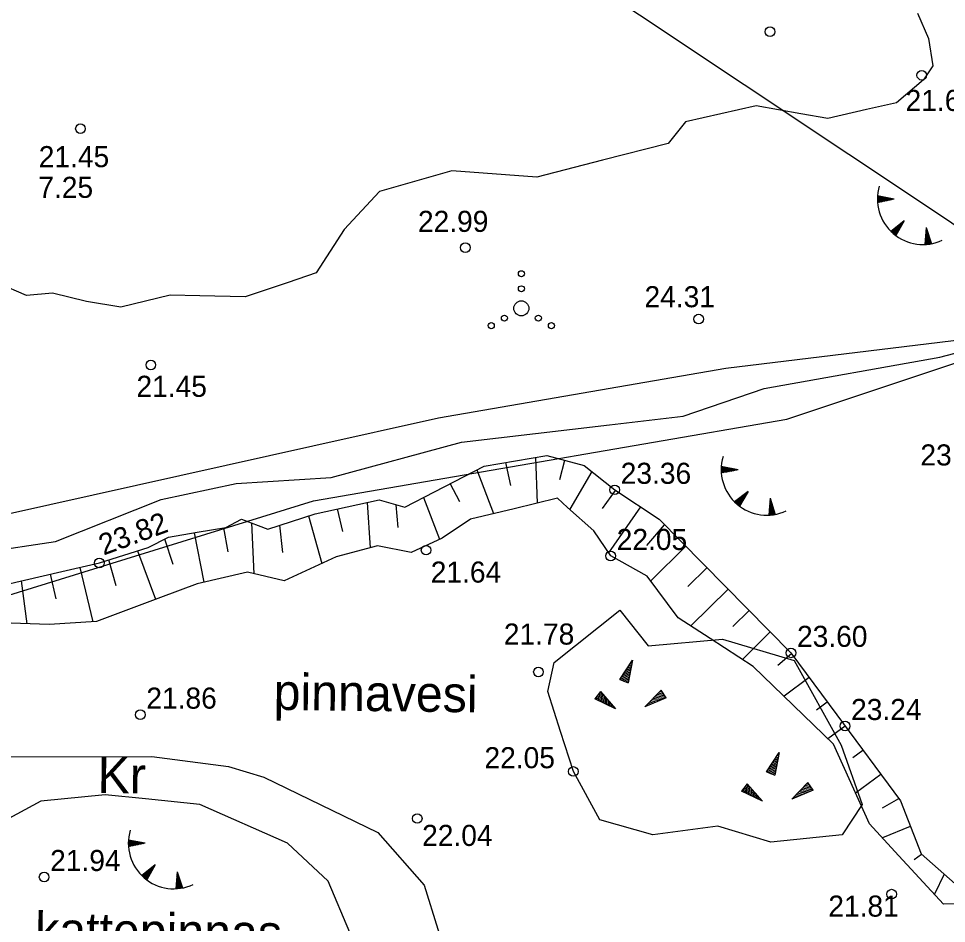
# Model space of a CAD drawing. Extents: x 509422 to 615075, y 6525431 to 6565970.
# Drawn here: x 513192 to 513253.7, y 6565733.5 to 6565793.6 of the extents above; entities that cross this region are included whole.
import ezdxf

# ---------------------------------------------------------------- set-up
doc = ezdxf.new("R2010")
doc.units = 0
for name, color, linetype in [('Default', 7, 'Continuous'), ('HALJASTUS', 7, 'Continuous'), ('KORGUS', 7, 'Continuous'), ('LAMAM', 7, 'Continuous'), ('RELJEEF', 7, 'Continuous'), ('TEE', 7, 'Continuous'), ('VEEKOGU', 7, 'Continuous')]:
    doc.layers.add(name, color=color, linetype=linetype)

# ---------------------------------------------------------------- blocks, each defined once
blk = doc.blocks.new('POINT_DISPLAY')
at = {"layer": 'Default'}
blk.add_line((0, 0), (0, 0), dxfattribs=at)

msp = doc.modelspace()

# ---------------------------------------------------------------- linework, layer by layer
at = {"layer": 'HALJASTUS'}
for centre, radius in [((513225.461, 6565776.686), 0.2), ((513225.461, 6565775.686), 0.2), ((513225.461, 6565774.386), 0.5), ((513224.331, 6565773.736), 0.2), ((513226.591, 6565773.736), 0.2), ((513223.461, 6565773.236), 0.2), ((513227.461, 6565773.236), 0.2)]:
    msp.add_circle(centre, radius, dxfattribs=at)
at = {"layer": 'KORGUS'}
for centre in [(513241.997, 6565792.769), (513252.083, 6565789.873), (513196.148, 6565786.32), (513221.737, 6565778.421), (513237.253, 6565773.673), (513200.827, 6565770.626), (513231.667, 6565762.328), (513219.13, 6565758.32), (513197.406, 6565757.469), (513231.401, 6565757.933), (513243.389, 6565751.495), (513226.599, 6565750.229), (513200.127, 6565747.39), (513246.984, 6565746.635), (513228.918, 6565743.617), (513218.538, 6565740.492), (513193.733, 6565736.601), (513250.081, 6565735.466)]:
    msp.add_circle(centre, 0.32, dxfattribs=at)
at = {"layer": 'LAMAM'}
msp.add_lwpolyline([(513212.431, 6565807.797), (513247.235, 6565784.635), (513251.804, 6565781.593), (513256.372, 6565778.55), (513260.939, 6565775.504), (513265.505, 6565772.458), (513271.358, 6565768.551)], dxfattribs=at)
at = {"layer": 'RELJEEF'}
for p, q in [((513249.134, 6565781.663), (513249.333, 6565781.822)), ((513249.135, 6565781.728), (513249.269, 6565781.835)), ((513249.135, 6565781.599), (513249.398, 6565781.81)), ((513249.136, 6565781.537), (513249.462, 6565781.797)), ((513249.138, 6565781.794), (513249.204, 6565781.847)), ((513249.139, 6565781.475), (513249.527, 6565781.785)), ((513250.255, 6565781.644), (513249.142, 6565781.859)), ((513249.163, 6565781.43), (513249.591, 6565781.773)), ((513249.269, 6565781.451), (513249.656, 6565781.76)), ((513250.255, 6565781.644), (513249.143, 6565781.426)), ((513249.375, 6565781.472), (513249.72, 6565781.748)), ((513249.481, 6565781.492), (513249.784, 6565781.735)), ((513249.587, 6565781.513), (513249.849, 6565781.723)), ((513249.693, 6565781.534), (513249.913, 6565781.71)), ((513249.799, 6565781.555), (513249.978, 6565781.698)), ((513249.905, 6565781.576), (513250.042, 6565781.685)), ((513250.011, 6565781.597), (513250.107, 6565781.673)), ((513250.117, 6565781.617), (513250.171, 6565781.66)), ((513250.919, 6565780.204), (513250.03, 6565779.5)), ((513250.919, 6565780.204), (513250.359, 6565779.218)), ((513250.529, 6565779.518), (513250.543, 6565779.907)), ((513250.583, 6565779.612), (513250.595, 6565779.947)), ((513250.636, 6565779.706), (513250.646, 6565779.988)), ((513250.689, 6565779.8), (513250.697, 6565780.029)), ((513250.743, 6565779.894), (513250.749, 6565780.07)), ((513250.796, 6565779.988), (513250.8, 6565780.11)), ((513250.849, 6565780.082), (513250.852, 6565780.151)), ((513250.077, 6565779.454), (513250.08, 6565779.54)), ((513250.125, 6565779.41), (513250.131, 6565779.58)), ((513250.174, 6565779.367), (513250.183, 6565779.621)), ((513250.222, 6565779.325), (513250.234, 6565779.662)), ((513250.271, 6565779.286), (513250.286, 6565779.703)), ((513250.32, 6565779.248), (513250.337, 6565779.743)), ((513250.369, 6565779.237), (513250.389, 6565779.784)), ((513250.423, 6565779.33), (513250.44, 6565779.825)), ((513250.476, 6565779.424), (513250.492, 6565779.866)), ((513252.383, 6565779.756), (513252.298, 6565778.625)), ((513252.59, 6565779.108), (513252.352, 6565779.344)), ((513252.558, 6565779.211), (513252.357, 6565779.409)), ((513252.525, 6565779.314), (513252.362, 6565779.475)), ((513252.492, 6565779.417), (513252.367, 6565779.54)), ((513252.459, 6565779.52), (513252.372, 6565779.606)), ((513252.426, 6565779.623), (513252.377, 6565779.671)), ((513252.383, 6565779.756), (513252.729, 6565778.676)), ((513252.364, 6565778.629), (513252.303, 6565778.689)), ((513252.43, 6565778.634), (513252.308, 6565778.754)), ((513252.494, 6565778.641), (513252.313, 6565778.82)), ((513252.557, 6565778.649), (513252.318, 6565778.885)), ((513252.619, 6565778.658), (513252.323, 6565778.951)), ((513252.68, 6565778.668), (513252.328, 6565779.016)), ((513252.722, 6565778.696), (513252.333, 6565779.082)), ((513252.689, 6565778.799), (513252.337, 6565779.147)), ((513252.656, 6565778.902), (513252.342, 6565779.213)), ((513252.623, 6565779.005), (513252.347, 6565779.278)), ((513226.399, 6565764.488), (513226.504, 6565761.443)), ((513224.752, 6565762.626), (513224.427, 6565764.154)), ((513228.022, 6565763.013), (513228.346, 6565764.294)), ((513238.751, 6565763.815), (513238.818, 6565763.868)), ((513239.868, 6565763.665), (513238.755, 6565763.88)), ((513222.508, 6565763.663), (513223.62, 6565760.746)), ((513230.157, 6565763.537), (513228.679, 6565761.038)), ((513238.748, 6565763.684), (513238.947, 6565763.843)), ((513238.748, 6565763.62), (513239.011, 6565763.83)), ((513238.749, 6565763.749), (513238.882, 6565763.855)), ((513238.75, 6565763.557), (513239.076, 6565763.818)), ((513238.753, 6565763.496), (513239.14, 6565763.806)), ((513239.868, 6565763.665), (513238.756, 6565763.447)), ((513238.777, 6565763.451), (513239.205, 6565763.793)), ((513238.883, 6565763.471), (513239.269, 6565763.781)), ((513238.989, 6565763.492), (513239.334, 6565763.768)), ((513239.095, 6565763.513), (513239.398, 6565763.756)), ((513239.201, 6565763.534), (513239.463, 6565763.743)), ((513239.307, 6565763.555), (513239.527, 6565763.731)), ((513239.413, 6565763.575), (513239.592, 6565763.718)), ((513239.519, 6565763.596), (513239.656, 6565763.706)), ((513239.625, 6565763.617), (513239.72, 6565763.693)), ((513239.731, 6565763.638), (513239.785, 6565763.681)), ((513221.361, 6565761.528), (513220.732, 6565762.743)), ((513230.846, 6565761.087), (513231.722, 6565762.292)), ((513240.532, 6565762.225), (513239.644, 6565761.521)), ((513240.532, 6565762.225), (513239.973, 6565761.239)), ((513240.303, 6565761.821), (513240.311, 6565762.049)), ((513240.356, 6565761.915), (513240.363, 6565762.09)), ((513240.41, 6565762.009), (513240.414, 6565762.131)), ((513240.463, 6565762.103), (513240.466, 6565762.172)), ((513215.201, 6565761.49), (513215.412, 6565758.469)), ((513218.956, 6565761.823), (513220.027, 6565759.047)), ((513239.691, 6565761.475), (513239.694, 6565761.56)), ((513239.739, 6565761.43), (513239.745, 6565761.601)), ((513239.788, 6565761.387), (513239.797, 6565761.642)), ((513239.836, 6565761.346), (513239.848, 6565761.683)), ((513239.885, 6565761.306), (513239.899, 6565761.723)), ((513239.934, 6565761.268), (513239.951, 6565761.764)), ((513239.983, 6565761.257), (513240.002, 6565761.805)), ((513240.036, 6565761.351), (513240.054, 6565761.846)), ((513240.09, 6565761.445), (513240.105, 6565761.886)), ((513240.143, 6565761.539), (513240.157, 6565761.927)), ((513240.196, 6565761.633), (513240.208, 6565761.968)), ((513240.25, 6565761.727), (513240.26, 6565762.009)), ((513241.997, 6565761.776), (513241.912, 6565760.646)), ((513242.171, 6565761.232), (513241.971, 6565761.43)), ((513242.138, 6565761.334), (513241.976, 6565761.495)), ((513242.105, 6565761.437), (513241.981, 6565761.561)), ((513242.072, 6565761.54), (513241.986, 6565761.626)), ((513242.04, 6565761.643), (513241.99, 6565761.692)), ((513241.997, 6565761.776), (513242.342, 6565760.697)), ((513213.591, 6565759.57), (513213.247, 6565761.062)), ((513217.275, 6565759.823), (513217.136, 6565761.342)), ((513233.39, 6565761.188), (513231.256, 6565758.149)), ((513242.108, 6565760.661), (513241.927, 6565760.841)), ((513242.171, 6565760.669), (513241.932, 6565760.906)), ((513242.233, 6565760.678), (513241.936, 6565760.971)), ((513242.294, 6565760.688), (513241.941, 6565761.037)), ((513242.336, 6565760.717), (513241.946, 6565761.102)), ((513242.303, 6565760.82), (513241.951, 6565761.168)), ((513242.27, 6565760.923), (513241.956, 6565761.233)), ((513242.237, 6565761.026), (513241.961, 6565761.299)), ((513242.204, 6565761.129), (513241.966, 6565761.364)), ((513211.305, 6565760.59), (513212.194, 6565757.43)), ((513241.977, 6565760.65), (513241.917, 6565760.71)), ((513242.043, 6565760.655), (513241.922, 6565760.775)), ((513205.962, 6565758.217), (513205.686, 6565759.813)), ((513207.513, 6565760.128), (513207.669, 6565756.752)), ((513209.612, 6565758.158), (513209.4, 6565759.98)), ((513233.801, 6565758.634), (513234.988, 6565759.999)), ((513202.304, 6565757.376), (513201.769, 6565759.06)), ((513203.716, 6565759.472), (513204.346, 6565756.192)), ((513236.393, 6565758.577), (513234.071, 6565756.282)), ((513199.938, 6565758.269), (513201.137, 6565755.054)), ((513196.096, 6565757.168), (513196.973, 6565753.568)), ((513198.52, 6565755.961), (513198.031, 6565757.667)), ((513236.536, 6565755.906), (513237.799, 6565757.154)), ((513194.524, 6565755.076), (513194.146, 6565756.721)), ((513192.197, 6565756.273), (513192.582, 6565753.434)), ((513239.204, 6565755.731), (513236.729, 6565753.285)), ((513239.528, 6565753.239), (513240.61, 6565754.308)), ((513242.015, 6565752.885), (513240.159, 6565751.057)), ((513232.002, 6565749.731), (513232.842, 6565751.011)), ((513232.842, 6565751.011), (513232.562, 6565749.501)), ((513232.792, 6565750.931), (513232.832, 6565750.951)), ((513242.504, 6565750.68), (513243.416, 6565751.458)), ((513232.402, 6565750.331), (513232.742, 6565750.481)), ((513232.502, 6565750.481), (513232.762, 6565750.601)), ((513232.552, 6565750.291), (513232.722, 6565750.361)), ((513232.592, 6565750.631), (513232.792, 6565750.711)), ((513232.692, 6565750.781), (513232.812, 6565750.831)), ((513232.002, 6565749.731), (513232.652, 6565750.011)), ((513232.002, 6565749.731), (513232.562, 6565749.501)), ((513232.102, 6565749.881), (513232.672, 6565750.121)), ((513232.132, 6565749.681), (513232.632, 6565749.891)), ((513232.202, 6565750.031), (513232.702, 6565750.241)), ((513232.262, 6565749.621), (513232.612, 6565749.771)), ((513232.302, 6565750.181), (513232.552, 6565750.291)), ((513244.605, 6565749.85), (513242.929, 6565748.61)), ((513232.402, 6565749.571), (513232.592, 6565749.651)), ((513232.532, 6565749.521), (513232.562, 6565749.531)), ((513230.719, 6565748.929), (513230.349, 6565748.449)), ((513231.729, 6565747.789), (513230.349, 6565748.449)), ((513230.369, 6565748.479), (513230.379, 6565748.439)), ((513230.459, 6565748.589), (513230.489, 6565748.389)), ((513230.549, 6565748.709), (513230.599, 6565748.339)), ((513230.629, 6565748.819), (513230.699, 6565748.279)), ((513230.719, 6565748.929), (513231.729, 6565747.789)), ((513230.719, 6565748.929), (513230.809, 6565748.229)), ((513230.839, 6565748.799), (513230.919, 6565748.179)), ((513230.959, 6565748.659), (513231.029, 6565748.129)), ((513231.079, 6565748.529), (513231.109, 6565748.249)), ((513233.677, 6565747.919), (513234.757, 6565749.009)), ((513235.097, 6565748.509), (513233.677, 6565747.919)), ((513234.757, 6565748.369), (513234.227, 6565748.469)), ((513234.927, 6565748.439), (513234.317, 6565748.559)), ((513235.097, 6565748.509), (513234.397, 6565748.639)), ((513235.017, 6565748.619), (513234.487, 6565748.729)), ((513234.937, 6565748.739), (513234.567, 6565748.809)), ((513234.857, 6565748.859), (513234.657, 6565748.899)), ((513234.777, 6565748.979), (513234.737, 6565748.979)), ((513235.097, 6565748.509), (513234.757, 6565749.009)), ((513231.109, 6565748.249), (513231.139, 6565748.069)), ((513231.189, 6565748.389), (513231.249, 6565748.019)), ((513231.309, 6565748.259), (513231.349, 6565747.969)), ((513231.429, 6565748.119), (513231.459, 6565747.919)), ((513231.549, 6565747.989), (513231.569, 6565747.859)), ((513231.669, 6565747.849), (513231.679, 6565747.809)), ((513233.757, 6565747.949), (513233.727, 6565747.959)), ((513233.927, 6565748.019), (513233.807, 6565748.049)), ((513234.097, 6565748.089), (513233.887, 6565748.129)), ((513234.257, 6565748.159), (513233.977, 6565748.219)), ((513234.427, 6565748.229), (513234.057, 6565748.299)), ((513234.327, 6565748.349), (513234.147, 6565748.389)), ((513234.597, 6565748.299), (513234.327, 6565748.349)), ((513245.092, 6565747.722), (513245.795, 6565748.242)), ((513246.984, 6565746.635), (513245.849, 6565745.794)), ((513241.758, 6565743.596), (513242.598, 6565744.876)), ((513242.598, 6565744.876), (513242.318, 6565743.366)), ((513242.548, 6565744.796), (513242.588, 6565744.816)), ((513247.51, 6565744.535), (513248.174, 6565745.027)), ((513242.058, 6565744.046), (513242.308, 6565744.156)), ((513242.158, 6565744.196), (513242.498, 6565744.346)), ((513242.258, 6565744.346), (513242.518, 6565744.466)), ((513242.308, 6565744.156), (513242.478, 6565744.226)), ((513242.348, 6565744.496), (513242.548, 6565744.576)), ((513242.448, 6565744.646), (513242.568, 6565744.696)), ((513241.758, 6565743.596), (513242.408, 6565743.876)), ((513241.758, 6565743.596), (513242.318, 6565743.366)), ((513241.858, 6565743.746), (513242.428, 6565743.986)), ((513241.888, 6565743.546), (513242.388, 6565743.756)), ((513241.958, 6565743.896), (513242.458, 6565744.106)), ((513242.018, 6565743.486), (513242.368, 6565743.636)), ((513242.158, 6565743.436), (513242.348, 6565743.516)), ((513242.288, 6565743.386), (513242.318, 6565743.396)), ((513249.363, 6565743.419), (513247.688, 6565742.18)), ((513240.475, 6565742.794), (513240.105, 6565742.314)), ((513241.485, 6565741.654), (513240.105, 6565742.314)), ((513240.125, 6565742.344), (513240.135, 6565742.304)), ((513240.215, 6565742.454), (513240.245, 6565742.254)), ((513240.305, 6565742.574), (513240.355, 6565742.204)), ((513240.385, 6565742.684), (513240.455, 6565742.144)), ((513240.475, 6565742.794), (513241.485, 6565741.654)), ((513240.475, 6565742.794), (513240.565, 6565742.094)), ((513240.595, 6565742.664), (513240.675, 6565742.044)), ((513240.715, 6565742.524), (513240.785, 6565741.994)), ((513240.835, 6565742.394), (513240.865, 6565742.114)), ((513243.434, 6565741.784), (513244.514, 6565742.874)), ((513244.854, 6565742.374), (513243.434, 6565741.784)), ((513244.514, 6565742.234), (513243.984, 6565742.334)), ((513244.684, 6565742.304), (513244.074, 6565742.424)), ((513244.854, 6565742.374), (513244.154, 6565742.504)), ((513244.774, 6565742.484), (513244.244, 6565742.594)), ((513244.694, 6565742.604), (513244.324, 6565742.674)), ((513244.614, 6565742.724), (513244.414, 6565742.764)), ((513244.534, 6565742.844), (513244.494, 6565742.844)), ((513244.854, 6565742.374), (513244.514, 6565742.874)), ((513240.865, 6565742.114), (513240.895, 6565741.934)), ((513240.945, 6565742.254), (513241.005, 6565741.884)), ((513241.065, 6565742.124), (513241.105, 6565741.834)), ((513241.185, 6565741.984), (513241.215, 6565741.784)), ((513241.305, 6565741.854), (513241.325, 6565741.724)), ((513241.425, 6565741.714), (513241.435, 6565741.674)), ((513243.514, 6565741.814), (513243.484, 6565741.824)), ((513243.684, 6565741.884), (513243.564, 6565741.914)), ((513243.854, 6565741.954), (513243.644, 6565741.994)), ((513244.014, 6565742.024), (513243.734, 6565742.084)), ((513244.184, 6565742.094), (513243.814, 6565742.164)), ((513244.084, 6565742.214), (513243.904, 6565742.254)), ((513244.354, 6565742.164), (513244.084, 6565742.214)), ((513249.479, 6565741.201), (513250.553, 6565741.811)), ((513251.322, 6565739.971), (513249.463, 6565739.213)), ((513199.329, 6565738.863), (513199.528, 6565739.022)), ((513199.329, 6565738.799), (513199.592, 6565739.01)), ((513199.33, 6565738.928), (513199.463, 6565739.035)), ((513199.331, 6565738.737), (513199.657, 6565738.997)), ((513199.332, 6565738.994), (513199.399, 6565739.047)), ((513199.334, 6565738.675), (513199.721, 6565738.985)), ((513200.449, 6565738.844), (513199.336, 6565739.059)), ((513200.449, 6565738.844), (513199.337, 6565738.626)), ((513199.358, 6565738.63), (513199.786, 6565738.972)), ((513199.464, 6565738.651), (513199.85, 6565738.96)), ((513199.57, 6565738.672), (513199.914, 6565738.948)), ((513199.676, 6565738.692), (513199.979, 6565738.935)), ((513199.782, 6565738.713), (513200.043, 6565738.923)), ((513199.888, 6565738.734), (513200.108, 6565738.91)), ((513199.994, 6565738.755), (513200.172, 6565738.898)), ((513200.1, 6565738.776), (513200.237, 6565738.885)), ((513200.206, 6565738.796), (513200.301, 6565738.873)), ((513200.312, 6565738.817), (513200.366, 6565738.86)), ((513251.579, 6565737.776), (513252.06, 6565738.116)), ((513201.113, 6565737.404), (513200.224, 6565736.7)), ((513201.113, 6565737.404), (513200.554, 6565736.418)), ((513201.044, 6565737.282), (513201.046, 6565737.351)), ((513200.271, 6565736.654), (513200.274, 6565736.74)), ((513200.32, 6565736.61), (513200.326, 6565736.78)), ((513200.368, 6565736.567), (513200.377, 6565736.821)), ((513200.417, 6565736.525), (513200.429, 6565736.862)), ((513200.466, 6565736.486), (513200.48, 6565736.903)), ((513200.514, 6565736.448), (513200.532, 6565736.943)), ((513200.564, 6565736.436), (513200.583, 6565736.984)), ((513200.617, 6565736.53), (513200.635, 6565737.025)), ((513200.671, 6565736.624), (513200.686, 6565737.066)), ((513200.724, 6565736.718), (513200.738, 6565737.106)), ((513200.777, 6565736.812), (513200.789, 6565737.147)), ((513200.831, 6565736.906), (513200.841, 6565737.188)), ((513200.884, 6565737), (513200.892, 6565737.229)), ((513200.937, 6565737.094), (513200.943, 6565737.27)), ((513200.991, 6565737.188), (513200.995, 6565737.31)), ((513202.578, 6565736.956), (513202.493, 6565735.825)), ((513202.686, 6565736.617), (513202.561, 6565736.74)), ((513202.653, 6565736.72), (513202.566, 6565736.805)), ((513202.62, 6565736.822), (513202.571, 6565736.871)), ((513202.578, 6565736.956), (513202.923, 6565735.876)), ((513253.562, 6565736.795), (513252.921, 6565735.458)), ((513202.814, 6565735.857), (513202.517, 6565736.151)), ((513202.875, 6565735.868), (513202.522, 6565736.216)), ((513202.917, 6565735.896), (513202.527, 6565736.282)), ((513202.884, 6565735.999), (513202.532, 6565736.347)), ((513202.851, 6565736.102), (513202.537, 6565736.413)), ((513202.818, 6565736.205), (513202.542, 6565736.478)), ((513202.785, 6565736.308), (513202.547, 6565736.544)), ((513202.752, 6565736.411), (513202.552, 6565736.609)), ((513202.719, 6565736.514), (513202.556, 6565736.675)), ((513202.558, 6565735.829), (513202.498, 6565735.889)), ((513202.624, 6565735.834), (513202.503, 6565735.954)), ((513202.689, 6565735.841), (513202.507, 6565736.02)), ((513202.752, 6565735.849), (513202.512, 6565736.085))]:
    msp.add_line(p, q, dxfattribs=at)
for points in [[(513096.78, 6565767.987), (513109.029, 6565767.987), (513115.853, 6565766.794), (513117.026, 6565762.579), (513120.777, 6565757.775), (513127.266, 6565754.788), (513136.335, 6565753.507), (513145.488, 6565753.847), (513164.446, 6565754.549), (513175.694, 6565757.832), (513185.238, 6565759.379), (513211.595, 6565765.255), (513219.96, 6565767.119), (513239.048, 6565770.416), (513260.4, 6565773.013)], [(513134.676, 6565749.713), (513138.885, 6565750.591), (513147.982, 6565752.489), (513155.679, 6565752.938), (513190.152, 6565754.949), (513201.989, 6565758.615), (513211.634, 6565761.602), (513224.101, 6565763.75), (513243.12, 6565767.027), (513254.686, 6565770.875), (513269.707, 6565769.941), (513301.266, 6565764.351), (513316.007, 6565765.752), (513341.909, 6565764.118)], [(513191.192, 6565756.042), (513194.908, 6565756.896), (513197.406, 6565757.469), (513200.654, 6565758.495), (513201.994, 6565759.174), (513203.909, 6565759.505), (513205.824, 6565759.836), (513206.863, 6565760.369), (513208.604, 6565759.724), (513211.755, 6565760.735), (513216.004, 6565761.666), (513217.71, 6565761.178), (513219.695, 6565762.206), (513222.984, 6565763.909), (513227.15, 6565764.615), (513229.648, 6565763.944), (513231.667, 6565762.328), (513234.614, 6565760.378), (513243.389, 6565751.495), (513246.428, 6565747.387), (513250.659, 6565741.667), (513252.039, 6565738.134), (513254.294, 6565736.153)], [(513256.39, 6565734.893), (513253.526, 6565734.802), (513250.297, 6565738.307), (513248.61, 6565740.139), (513246.215, 6565745.441), (513240.874, 6565750.593), (513238.01, 6565752.453), (513235.884, 6565753.833), (513233.836, 6565756.599), (513231.401, 6565757.933), (513230.274, 6565759.61), (513228.537, 6565761.165), (513227.86, 6565761.77), (513224.973, 6565761.073), (513222.085, 6565760.376), (513220.19, 6565759.122), (513218.128, 6565758.165), (513215.897, 6565758.597), (513213.152, 6565757.872), (513209.685, 6565756.272), (513207.248, 6565756.852), (513203.897, 6565756.09), (513201.46, 6565755.175), (513199.34, 6565754.379), (513197.22, 6565753.584), (513194.057, 6565753.376), (513190.889, 6565753.499)]]:
    msp.add_lwpolyline(points, dxfattribs=at)
msp.add_lwpolyline([(513227.647, 6565750.867), (513232.019, 6565754.335), (513233.896, 6565751.967), (513238.843, 6565752.414), (513243.603, 6565750.996), (513246.733, 6565745.372), (513248.12, 6565741.424), (513246.787, 6565739.396), (513242.042, 6565738.916), (513238.523, 6565739.983), (513234.205, 6565739.396), (513230.686, 6565740.41), (513228.918, 6565743.617), (513228.073, 6565746.279), (513227.229, 6565748.94)], close=True, dxfattribs=at)
for centre in [(513252.161, 6565781.649), (513241.775, 6565763.67), (513202.356, 6565738.849)]:
    msp.add_arc(centre, 3.027, 163.42341, 295.17451, dxfattribs=at)
at = {"layer": 'TEE'}
for points in [[(513142.03, 6565752.427), (513148.123, 6565752.914), (513154.216, 6565753.402), (513160.309, 6565753.89), (513164.513, 6565753.738), (513167.773, 6565754.774), (513171.327, 6565755.904), (513178.173, 6565757.211), (513183.428, 6565758.214), (513189.75, 6565758.187), (513194.478, 6565758.905), (513201.515, 6565761.679), (513206.511, 6565762.746), (513212.818, 6565763.143), (513221.483, 6565765.494), (513231.323, 6565766.652), (513236.219, 6565767.229), (513241.603, 6565769.072), (513253.279, 6565771.153), (513260.4, 6565773.013)], [(513175.216, 6565734.965), (513178.895, 6565738.873), (513183.48, 6565742.608), (513190.624, 6565744.582), (513200.899, 6565744.607), (513205.987, 6565743.936), (513208.332, 6565743.235), (513215.924, 6565739.563), (513219.001, 6565736.057), (513219.915, 6565733.13), (513220.732, 6565730.513), (513222.62, 6565728.524)], [(513212.573, 6565729.533), (513214.066, 6565732.917), (513212.627, 6565736.324), (513209.921, 6565738.845), (513204.088, 6565741.424), (513200.467, 6565741.79), (513197.793, 6565742.06), (513193.512, 6565741.65), (513190.849, 6565740.204), (513187.226, 6565737.312), (513186.739, 6565736.11), (513188.331, 6565733.463), (513189.506, 6565731.51), (513190.402, 6565730.272)]]:
    msp.add_lwpolyline(points, dxfattribs=at)
at = {"layer": 'VEEKOGU'}
msp.add_lwpolyline([(513251.802, 6565793.993), (513252.533, 6565792.316), (513252.818, 6565790.509), (513252.198, 6565789.573), (513250.401, 6565788.048), (513248.42, 6565787.591), (513245.83, 6565786.993), (513244.033, 6565787.317), (513241.083, 6565787.848), (513238.732, 6565787.317), (513236.382, 6565786.785), (513235.227, 6565785.343), (513230.856, 6565784.222), (513226.484, 6565783.102), (513220.833, 6565783.529), (513216.034, 6565782.142), (513213.689, 6565779.634), (513211.827, 6565776.749), (513209.957, 6565776.113), (513207.102, 6565775.142), (513204.087, 6565775.208), (513202.11, 6565775.252), (513198.843, 6565774.471), (513196.545, 6565774.837), (513194.286, 6565775.394), (513192.561, 6565775.23), (513190.698, 6565776.031)], dxfattribs=at)

# ---------------------------------------------------------------- block references
at = {"layer": 'RELJEEF', "xscale": 100, "yscale": 100}
for p in [(513232.002, 6565749.731), (513230.719, 6565748.929), (513235.097, 6565748.509), (513241.758, 6565743.596), (513240.475, 6565742.794), (513244.854, 6565742.374)]:
    msp.add_blockref('POINT_DISPLAY', p, dxfattribs=at)

# ---------------------------------------------------------------- texts
at = {"layer": 'KORGUS'}
for s, p in [('21.65 ', (513251.008, 6565787.503)), ('21.45 ', (513193.375, 6565783.766)), ('7.25', (513193.346, 6565781.727)), ('22.99 ', (513218.587, 6565779.467)), ('24.31 ', (513233.651, 6565774.461)), ('21.45 ', (513199.871, 6565768.507)), ('23.23 ', (513251.993, 6565763.947)), ('23.36 ', (513232.067, 6565762.728)), ('22.05 ', (513231.801, 6565758.333)), ('21.64 ', (513219.436, 6565756.165)), ('21.78 ', (513224.298, 6565752.047)), ('23.60 ', (513243.789, 6565751.895)), ('21.86 ', (513200.527, 6565747.79)), ('23.24 ', (513247.384, 6565747.035)), ('22.05 ', (513223.01, 6565743.832)), ('22.04 ', (513218.864, 6565738.669)), ('21.94 ', (513194.133, 6565737.001)), ('21.81 ', (513245.87, 6565733.972))]:
    msp.add_text(s, height=1.4, dxfattribs=at).set_placement(p)
msp.add_text('23.82 ', height=1.4, rotation=20.20644, dxfattribs=at).set_placement((513197.684, 6565757.958))
at = {"layer": 'RELJEEF'}
msp.add_text('kattepinnas', height=2.4, rotation=359.2633, dxfattribs=at).set_placement((513193.118, 6565731.894))
at = {"layer": 'TEE'}
msp.add_text('Kr', height=2.4, rotation=359.2633, dxfattribs=at).set_placement((513197.274, 6565742.193))
at = {"layer": 'VEEKOGU'}
msp.add_text('pinnavesi', height=2.4, rotation=359.2633, dxfattribs=at).set_placement((513208.979, 6565747.714))

doc.saveas('drawing.dxf')
